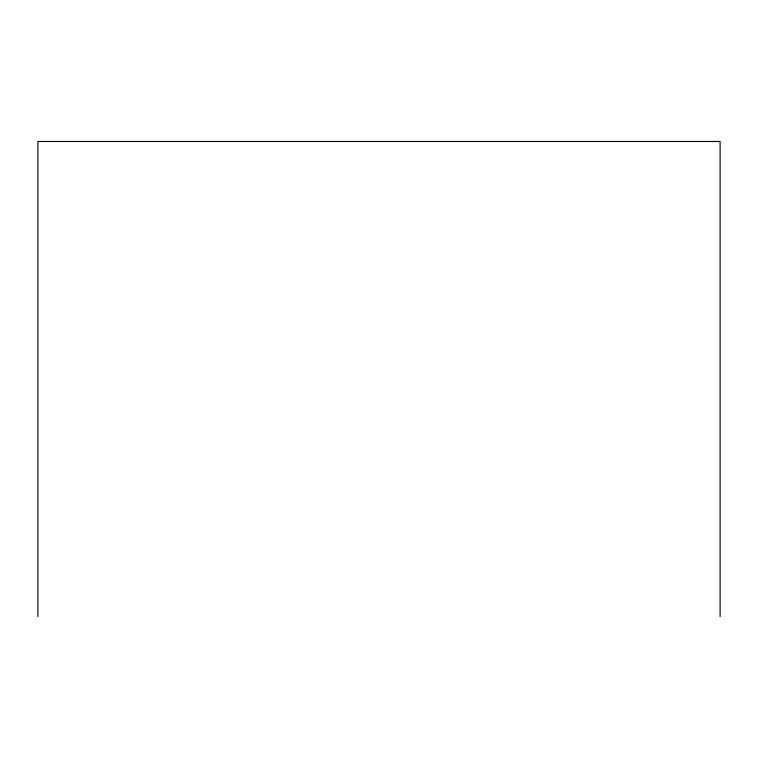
<?xml version="1.0" encoding="UTF-8"?>
<svg xmlns="http://www.w3.org/2000/svg" width="758" height="758" viewBox="0 0 758 758"><rect width="100%" height="100%" fill="white"/><g stroke="black" fill="none" stroke-linecap="round" stroke-linejoin="round"><path stroke-width="1.14" d="M720.1 616.519L720.1 141.481L37.9 141.481L37.9 616.519"/></g></svg>
